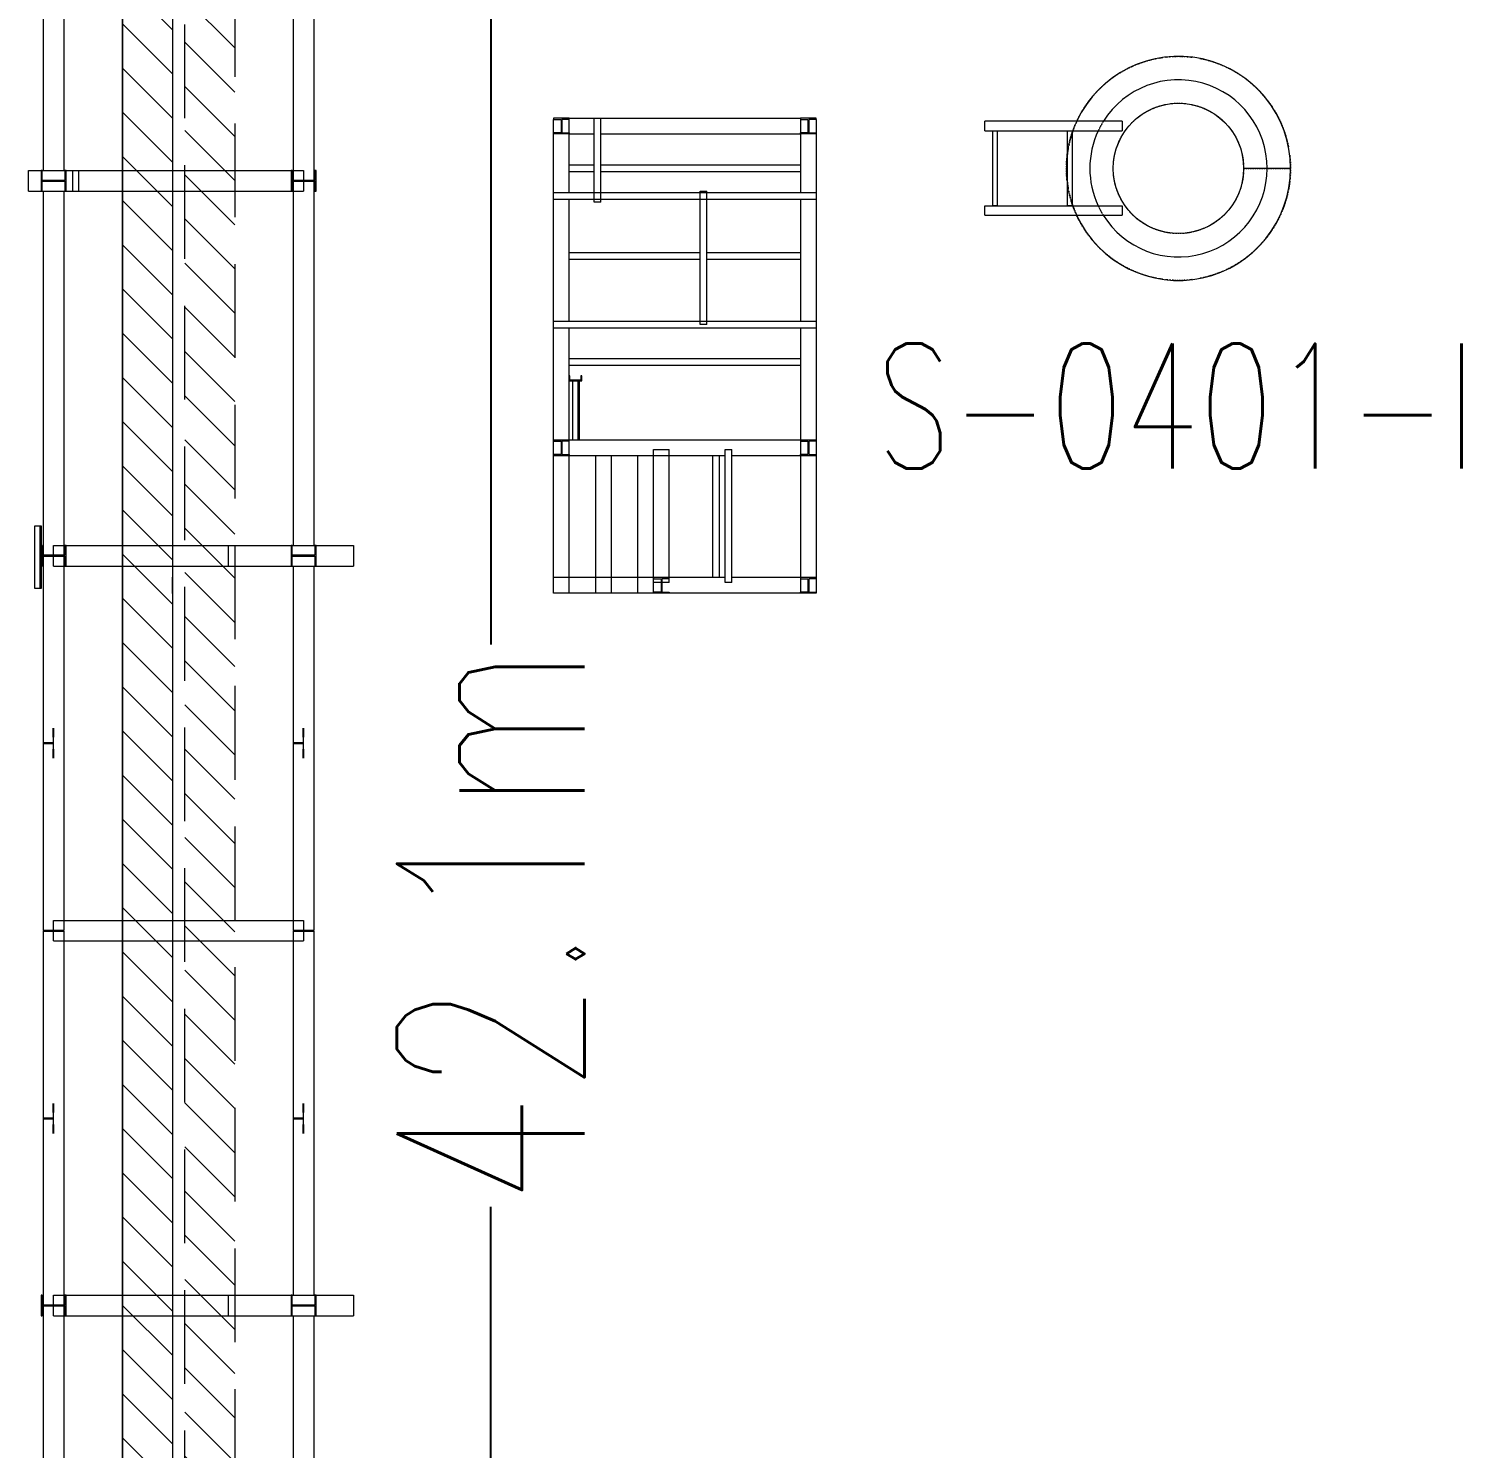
# Model space of a CAD drawing. Header units: inches. Extents: x -430764 to 256483, y 7374 to 217374.
# Drawn here: x -242795 to -231333, y 110086 to 121445 of the extents above; entities that cross this region are included whole.
import ezdxf
from ezdxf.enums import TextEntityAlignment as Align

# ---------------------------------------------------------------- set-up
doc = ezdxf.new("R2010")
doc.units = ezdxf.units.IN
doc.header["$MEASUREMENT"] = 0
doc.linetypes.add('CABLETRAYLAYOUT-EMBED 2_DWG$0$HIDDEN2', pattern=[0.1875, 0.125, -0.0625])
for name, color, linetype, lineweight in [('Background Stuff', 252, 'Continuous', 5), ('Buildings', 7, 'Continuous', 5), ('Cable Tray Instruments', 7, 'Continuous', 13), ('Cable Tray Power', 7, 'Continuous', 13), ('CABLETRAYLAYOUT-EMBED 2_DWG$0$DwgTemplate', 7, 'Continuous', 9), ('Labels', 7, 'Continuous', 5)]:
    doc.layers.add(name, color=color, linetype=linetype, lineweight=lineweight)
doc.styles.add('HZTXT', font='simplexs.shx', dxfattribs={"width": 0.7, "bigfont": 'hztxt.shx'})
doc.dimstyles.new('标注 1：500', dxfattribs={"dimtxt": 1500, "dimasz": 3000, "dimexe": 150, "dimexo": 100, "dimgap": 50, "dimtad": 1, "dimdec": 0, "dimdsep": 46, "dimtxsty": 'HZTXT', "dimcen": 9, "dimclrd": 4, "dimclre": 4, "dimclrt": 2, "dimazin": 2, "dimtfac": 1, "dimtdec": 0, "dimtmove": 2, "dimatfit": 3, "dimfxl": 250, "dimtolj": 1, "dimtzin": 0, "dimarcsym": 0})

# ---------------------------------------------------------------- blocks, each defined once
blk = doc.blocks.new('*D5')
at = {"layer": 'Cable Tray Instruments', "color": 4, "lineweight": -2, "transparency": 16777216}
for p, q in [((-241045, 135311), (-238948, 135311)), ((-239098, 132311), (-239098, 116519)), ((-239098, 96228), (-239098, 112019)), ((-241545, 93228), (-238948, 93228))]:
    blk.add_line(p, q, dxfattribs=at)
at = {"layer": 'Cable Tray Instruments', "color": 4, "transparency": 16777216}
for points in [[(-239598, 132311), (-238598, 132311), (-239098, 135311)], [(-239598, 96228), (-238598, 96228), (-239098, 93228)]]:
    blk.add_solid(points, dxfattribs=at)
at = {"layer": 'Defpoints', "color": 0, "transparency": 16777216}
for p in [(-241145, 135311), (-241645, 93228), (-239098, 93228)]:
    blk.add_point(p, dxfattribs=at)
at = {"layer": 'Cable Tray Instruments', "transparency": 16777216, "insert": (-239098, 114269), "char_height": 1500, "attachment_point": 5, "rotation": 90, "style": 'HZTXT'}
blk.add_mtext('\\A1;42.1m', dxfattribs=at)

msp = doc.modelspace()

# ---------------------------------------------------------------- hatches: boundary and pattern name
at = {"layer": 'Cable Tray Instruments'}
h = msp.add_hatch(dxfattribs=at)
h.set_pattern_fill('ANSI31', color=6, scale=2000, angle=90)
h.paths.add_polyline_path([(-241544.8593, 135310.81392), (-241144.8593, 135310.81392), (-241144.8593, 93728.08958), (-241544.8593, 93728.08958)])
at = {"layer": 'Cable Tray Power'}
h = msp.add_hatch(dxfattribs=at)
h.set_pattern_fill('ANSI31', color=3, scale=2000, angle=90)
h.paths.add_polyline_path([(-242044.8593, 135310.81392), (-241644.8593, 135310.81392), (-241644.8593, 93228.26392), (-242044.8593, 93228.26392)])

# ---------------------------------------------------------------- linework, layer by layer
at = {"layer": 'Background Stuff', "linetype": 'Continuous'}
for p, q in [((-234046.51573, 120704.26392), (-234046.51573, 120628.26392)), ((-234484.8593, 120628.26392), (-234444.8593, 120628.26392)), ((-234444.8593, 120028.26392), (-234484.8593, 120028.26392)), ((-234046.51573, 120028.26392), (-234046.51573, 119952.26392))]:
    msp.add_line(p, q, dxfattribs=at)
at = {"layer": 'Buildings', "color": 5, "linetype": 'CABLETRAYLAYOUT-EMBED 2_DWG$0$HIDDEN2'}
msp.add_line((-233074.3593, 120327.18971), (-232699.3593, 120327.18971), dxfattribs=at)
at = {"layer": 'Buildings', "color": 5, "linetype": 'Continuous'}
msp.add_line((-232699.3593, 120327.18971), (-233074.3593, 120327.18971), dxfattribs=at)
at = {"layer": 'Buildings', "color": 5, "linetype": 'CABLETRAYLAYOUT-EMBED 2_DWG$0$HIDDEN2'}
for radius in [896.57421, 521.57421]:
    msp.add_circle((-233595.93351, 120327.18971), radius, dxfattribs=at)
at = {"layer": 'Buildings', "color": 5, "linetype": 'Continuous'}
msp.add_circle((-233595.93351, 120327.18971), 521.57421, dxfattribs=at)
for radius, start, end in [(896.57421, 0, 155.129280169), (709.07421, 0, 147.873938341), (896.57421, 160.378495543, 161.236614713), (709.07421, 154.874536408, 204.933869964), (896.57421, 172.510724392, 187.489275608), (896.57421, 204.71948193, 0), (709.07421, 211.921302358, 0), (896.57421, 198.763385287, 199.475810542)]:
    msp.add_arc((-233595.93351, 120327.18971), radius, start, end, dxfattribs=at)
at = {"layer": 'Buildings', "color": 5, "linetype": 'CABLETRAYLAYOUT-EMBED 2_DWG$0$HIDDEN2'}
for radius, start, end in [(896.57421, 155.129280169, 160.378495543), (709.07421, 147.873938341, 154.874536408), (896.57421, 161.236614713, 172.510724392), (896.57421, 187.489275608, 198.763385287), (896.57421, 199.475810542, 204.71948193), (709.07421, 204.933869964, 211.921302358)]:
    msp.add_arc((-233595.93351, 120327.18971), radius, start, end, dxfattribs=at)
at = {"layer": 'Cable Tray Instruments', "color": 6, "linetype": 'CABLETRAYLAYOUT-EMBED 2_DWG$0$HIDDEN2', "ltscale": 6000}
msp.add_lwpolyline([(-241144.8593, 135310.81392), (-241144.8593, 93728.08958), (-241544.8593, 93728.08958), (-241544.8593, 135310.81392)], dxfattribs=at)
msp.add_lwpolyline([(-241544.8593, 135310.81392), (-241144.8593, 135310.81392), (-241144.8593, 93728.08958), (-241544.8593, 93728.08958)], close=True, dxfattribs=at)
at = {"layer": 'Cable Tray Power', "color": 3, "linetype": 'Continuous'}
for p, q in [((-242044.8593, 131528.26392), (-242044.8593, 117518.26392)), ((-241644.8593, 131528.26392), (-241644.8593, 117518.26392)), ((-241644.8593, 131528.26392), (-241644.8593, 117518.26392)), ((-242044.8593, 123145.71392), (-242044.8593, 120310.81392)), ((-242044.8593, 120145.71392), (-242044.8593, 117518.26392)), ((-242044.8593, 117518.26392), (-242044.8593, 117458.26392)), ((-242044.8593, 117518.26392), (-242044.8593, 117458.26392)), ((-241644.8593, 117518.26392), (-241644.8593, 117458.26392)), ((-241644.8593, 117518.26392), (-241644.8593, 117458.26392)), ((-242044.8593, 117458.26392), (-242044.8593, 117398.26392)), ((-242044.8593, 117458.26392), (-242044.8593, 117398.26392)), ((-242044.8593, 117398.26392), (-242044.8593, 117338.26392)), ((-242044.8593, 117398.26392), (-242044.8593, 117338.26392)), ((-241644.8593, 117458.26392), (-241644.8593, 117398.26392)), ((-241644.8593, 117458.26392), (-241644.8593, 117398.26392)), ((-241644.8593, 117398.26392), (-241644.8593, 117338.26392)), ((-241644.8593, 117398.26392), (-241644.8593, 117338.26392)), ((-242044.8593, 117338.26392), (-242044.8593, 103378.26392)), ((-242044.8593, 117338.26392), (-242044.8593, 103378.26392)), ((-241644.8593, 117338.26392), (-241644.8593, 103378.26392)), ((-241644.8593, 117338.26392), (-241644.8593, 103378.26392)), ((-242044.8593, 117115.33457), (-242044.8593, 117056.13468)), ((-242044.8593, 117115.33457), (-242044.8593, 117056.13468)), ((-242044.8593, 116926.85168), (-242044.8593, 117056.13468)), ((-242044.8593, 116926.85168), (-242044.8593, 117056.13468)), ((-241644.8593, 117115.33457), (-241644.8593, 117056.13468)), ((-241644.8593, 117115.33457), (-241644.8593, 117056.13468)), ((-241644.8593, 116926.85168), (-241644.8593, 117056.13468)), ((-241644.8593, 116926.85168), (-241644.8593, 117056.13468))]:
    msp.add_line(p, q, dxfattribs=at)
at = {"layer": 'Cable Tray Power', "color": 3}
msp.add_lwpolyline([(-242044.8593, 135310.81392), (-241644.8593, 135310.81392), (-241644.8593, 93228.26392), (-242044.8593, 93228.26392)], close=True, dxfattribs=at)
at = {"layer": 'CABLETRAYLAYOUT-EMBED 2_DWG$0$DwgTemplate', "color": 252, "linetype": 'Continuous'}
for p, q in [((-242677.4093, 123145.71392), (-242677.4093, 120310.81392)), ((-242512.3093, 123145.71392), (-242512.3093, 120310.81392)), ((-240677.4093, 123145.71392), (-240677.4093, 120228.26392)), ((-240512.3093, 123145.71392), (-240512.3093, 120228.26392)), ((-238469.8593, 120728.26392), (-238594.8593, 120728.26392)), ((-238594.8593, 120728.26392), (-238594.8593, 120719.26392)), ((-238594.8593, 120612.26392), (-238594.8593, 120719.26392)), ((-238594.8593, 120719.26392), (-238535.6093, 120719.26392)), ((-238594.8593, 120612.26392), (-238594.8593, 120719.26392)), ((-238535.6093, 120719.26392), (-238535.6093, 120612.26392)), ((-238469.8593, 120719.26392), (-238529.1093, 120719.26392)), ((-238529.1093, 120719.26392), (-238529.1093, 120612.26392)), ((-238469.8593, 120728.26392), (-238271.3973, 120728.26392)), ((-238469.8593, 120719.26392), (-238469.8593, 120728.26392)), ((-238469.8593, 120612.26392), (-238469.8593, 120719.26392)), ((-238271.3973, 120728.26392), (-238218.3973, 120728.26392)), ((-238271.3973, 120055.64758), (-238271.3973, 120728.26392)), ((-238218.3973, 120728.26392), (-236619.8593, 120728.26392)), ((-238218.3973, 120055.64758), (-238218.3973, 120728.26392)), ((-236619.8593, 120728.26392), (-236619.8593, 120719.26392)), ((-236494.8593, 120728.26392), (-236619.8593, 120728.26392)), ((-236619.8593, 120719.26392), (-236560.6093, 120719.26392)), ((-236619.8593, 120719.26392), (-236619.8593, 120612.26392)), ((-236560.6093, 120719.26392), (-236560.6093, 120612.26392)), ((-236494.8593, 120719.26392), (-236554.1093, 120719.26392)), ((-236554.1093, 120719.26392), (-236554.1093, 120612.26392)), ((-236494.8593, 120719.26392), (-236494.8593, 120728.26392)), ((-236494.8593, 120719.26392), (-236494.8593, 120612.26392)), ((-236494.8593, 120719.26392), (-236494.8593, 120612.26392)), ((-234046.51573, 120704.26392), (-235144.8593, 120704.26392)), ((-235144.8593, 120628.26392), (-235144.8593, 120704.26392)), ((-238535.6093, 120612.26392), (-238594.8593, 120612.26392)), ((-238594.8593, 120603.26392), (-238594.8593, 120612.26392)), ((-238469.8593, 120603.26392), (-238594.8593, 120603.26392)), ((-238594.8593, 120134.76392), (-238594.8593, 120603.26392)), ((-238529.1093, 120612.26392), (-238469.8593, 120612.26392)), ((-238469.8593, 120612.26392), (-238469.8593, 120603.26392)), ((-238469.8593, 120603.26392), (-238271.3973, 120603.26392)), ((-238469.8593, 120134.76392), (-238469.8593, 120603.26392)), ((-238218.3973, 120603.26392), (-236619.8593, 120603.26392)), ((-236619.8593, 120603.26392), (-236619.8593, 120612.26392)), ((-236560.6093, 120612.26392), (-236619.8593, 120612.26392)), ((-236494.8593, 120603.26392), (-236619.8593, 120603.26392)), ((-236619.8593, 120603.26392), (-236619.8593, 120134.76392)), ((-236554.1093, 120612.26392), (-236494.8593, 120612.26392)), ((-236494.8593, 120612.26392), (-236494.8593, 120603.26392)), ((-236494.8593, 120603.26392), (-236494.8593, 120134.76392)), ((-235144.8593, 120628.26392), (-234046.51573, 120628.26392)), ((-235084.8593, 120628.26392), (-235044.8593, 120628.26392)), ((-235084.8593, 120628.26392), (-235084.8593, 120028.26392)), ((-235044.8593, 120028.26392), (-235044.8593, 120628.26392)), ((-234484.8593, 120028.26392), (-234484.8593, 120628.26392)), ((-234444.8593, 120028.26392), (-234444.8593, 120628.26392)), ((-238469.8593, 120354.76392), (-238271.3973, 120354.76392)), ((-238218.3973, 120354.76392), (-236619.8593, 120354.76392)), ((-242794.85019, 120310.81392), (-242394.85019, 120310.81392)), ((-242794.85019, 120145.71392), (-242794.85019, 120310.81392)), ((-242685.4103, 120310.81392), (-242695.5703, 120310.81392)), ((-242695.5703, 120310.81392), (-242695.5703, 120145.71392)), ((-242685.4103, 120231.37542), (-242685.4103, 120310.81392)), ((-242494.1483, 120310.81392), (-242504.3083, 120310.81392)), ((-242504.3083, 120310.81392), (-242504.3083, 120231.37542)), ((-242494.1483, 120145.71392), (-242494.1483, 120310.81392)), ((-242444.8593, 120310.81392), (-242444.8593, 120145.71392)), ((-242394.85019, 120310.81392), (-240594.8593, 120310.81392)), ((-242394.85019, 120310.81392), (-242394.85019, 120145.71392)), ((-240695.5703, 120310.81392), (-240695.5703, 120145.71392)), ((-240685.4103, 120310.81392), (-240695.5703, 120310.81392)), ((-240685.4103, 120231.37542), (-240685.4103, 120310.81392)), ((-240594.8593, 120310.81392), (-240594.8593, 120145.71392)), ((-240494.1483, 120310.81392), (-240504.3083, 120310.81392)), ((-240504.3083, 120310.81392), (-240504.3083, 120231.37542)), ((-240494.1483, 120145.71392), (-240494.1483, 120310.81392)), ((-238469.8593, 120301.76392), (-238271.3973, 120301.76392)), ((-238218.3973, 120301.76392), (-236619.8593, 120301.76392)), ((-242794.85019, 120145.71392), (-242394.85019, 120145.71392)), ((-242695.5703, 120145.71392), (-242685.4103, 120145.71392)), ((-242504.3083, 120231.37542), (-242685.4103, 120231.37542)), ((-242685.4103, 120145.71392), (-242685.4103, 120225.15242)), ((-242685.4103, 120225.15242), (-242504.3083, 120225.15242)), ((-242677.4093, 120145.71392), (-242677.4093, 117228.26392)), ((-242512.3093, 120145.71392), (-242512.3093, 117228.26392)), ((-242504.3083, 120225.15242), (-242504.3083, 120145.71392)), ((-242504.3083, 120145.71392), (-242494.1483, 120145.71392)), ((-242394.85019, 120145.71392), (-240594.8593, 120145.71392)), ((-240695.5703, 120145.71392), (-240685.4103, 120145.71392)), ((-240504.3083, 120231.37542), (-240685.4103, 120231.37542)), ((-240685.4103, 120225.15242), (-240504.3083, 120225.15242)), ((-240685.4103, 120145.71392), (-240685.4103, 120225.15242)), ((-240512.3093, 120228.26392), (-240677.4093, 120228.26392)), ((-240677.4093, 120225.15242), (-240677.4093, 117310.81392)), ((-240677.4093, 120225.15242), (-240512.3093, 120225.15242)), ((-240512.3093, 120225.15242), (-240512.3093, 117310.81392)), ((-240504.3083, 120225.15242), (-240504.3083, 120145.71392)), ((-240504.3083, 120145.71392), (-240494.1483, 120145.71392)), ((-238594.8593, 120134.76392), (-236494.8593, 120134.76392)), ((-238594.8593, 120081.76392), (-238594.8593, 120134.76392)), ((-237421.3973, 119078.71622), (-237421.3973, 120144.05027)), ((-237421.3973, 120144.05027), (-237368.3973, 120144.05027)), ((-237368.3973, 119078.71622), (-237368.3973, 120144.05027)), ((-236494.8593, 120134.76392), (-236494.8593, 120081.76392)), ((-238594.8593, 120081.76392), (-236494.8593, 120081.76392)), ((-238594.8593, 119104.76392), (-238594.8593, 120081.76392)), ((-238469.8593, 119104.76392), (-238469.8593, 120081.76392)), ((-238218.3973, 120055.64758), (-238271.3973, 120055.64758)), ((-236619.8593, 120081.76392), (-236619.8593, 119104.76392)), ((-236494.8593, 120081.76392), (-236494.8593, 119104.76392)), ((-235144.8593, 119952.26392), (-235144.8593, 120028.26392)), ((-235144.8593, 120028.26392), (-234046.51573, 120028.26392)), ((-235044.8593, 120028.26392), (-235084.8593, 120028.26392)), ((-235144.8593, 119952.26392), (-234046.51573, 119952.26392)), ((-238469.8593, 119654.76392), (-237421.3973, 119654.76392)), ((-238469.8593, 119601.76392), (-237421.3973, 119601.76392)), ((-237368.3973, 119654.76392), (-236619.8593, 119654.76392)), ((-237368.3973, 119601.76392), (-236619.8593, 119601.76392)), ((-238594.8593, 119104.76392), (-236494.8593, 119104.76392)), ((-238594.8593, 119051.76392), (-238594.8593, 119104.76392)), ((-236494.8593, 119104.76392), (-236494.8593, 119051.76392)), ((-238594.8593, 119051.76392), (-236494.8593, 119051.76392)), ((-238594.8593, 118028.26392), (-238594.8593, 119051.76392)), ((-238469.8593, 118028.26392), (-238469.8593, 119051.76392)), ((-237368.3973, 119078.71622), (-237421.3973, 119078.71622)), ((-236619.8593, 119051.76392), (-236619.8593, 116928.26392)), ((-236494.8593, 119051.76392), (-236494.8593, 116928.26392)), ((-238469.8593, 118804.76392), (-236619.8593, 118804.76392)), ((-238469.8593, 118751.76392), (-236619.8593, 118751.76392)), ((-238464.25009, 118668.47192), (-238469.8593, 118668.47192)), ((-238464.25009, 118631.51492), (-238464.25009, 118668.47192)), ((-238370.16849, 118668.47192), (-238377.68689, 118668.47192)), ((-238377.68689, 118668.47192), (-238377.68689, 118631.51492)), ((-238370.16849, 118628.33992), (-238370.16849, 118668.47192)), ((-238469.8593, 118628.33992), (-238370.16849, 118628.33992)), ((-238377.68689, 118631.51492), (-238464.25009, 118631.51492)), ((-238441.76849, 118153.26392), (-238441.76849, 118628.33992)), ((-238401.63649, 118628.33992), (-238401.63649, 118153.26392)), ((-238390.96849, 118628.33992), (-238390.96849, 118153.26392)), ((-236494.8593, 118153.26392), (-238594.9353, 118153.26392)), ((-238594.9353, 118028.26392), (-238594.9353, 118153.26392)), ((-238594.8593, 118153.26392), (-238594.8593, 118144.26392)), ((-238469.8593, 118153.26392), (-238594.8593, 118153.26392)), ((-238594.8593, 118144.26392), (-238535.6093, 118144.26392)), ((-238535.6093, 118144.26392), (-238535.6093, 118037.26392)), ((-238529.1093, 118144.26392), (-238529.1093, 118037.26392)), ((-238469.8593, 118144.26392), (-238529.1093, 118144.26392)), ((-238469.8593, 118144.26392), (-238469.8593, 118153.26392)), ((-237794.8593, 118078.30192), (-237669.8593, 118078.30192)), ((-237794.8593, 117012.96787), (-237794.8593, 118078.30192)), ((-237669.8593, 117012.96787), (-237669.8593, 118078.30192)), ((-237221.3593, 117012.96787), (-237221.3593, 118078.30192)), ((-237221.3593, 118078.30192), (-237168.3593, 118078.30192)), ((-237168.3593, 117012.96787), (-237168.3593, 118078.30192)), ((-236619.8593, 118153.26392), (-236619.8593, 118144.26392)), ((-236494.8593, 118153.26392), (-236619.8593, 118153.26392)), ((-236619.8593, 118144.26392), (-236560.6093, 118144.26392)), ((-236560.6093, 118144.26392), (-236560.6093, 118037.26392)), ((-236554.1093, 118144.26392), (-236554.1093, 118037.26392)), ((-236494.8593, 118144.26392), (-236554.1093, 118144.26392)), ((-236494.8593, 118144.26392), (-236494.8593, 118153.26392)), ((-236494.8593, 118153.26392), (-236494.8593, 118028.26392)), ((-237221.3593, 118028.26392), (-238594.9353, 118028.26392)), ((-238594.8593, 118028.26392), (-238594.8593, 118037.26392)), ((-238535.6093, 118037.26392), (-238594.8593, 118037.26392)), ((-238594.8593, 116928.26392), (-238594.8593, 118028.26392)), ((-238469.8593, 118028.26392), (-238594.8593, 118028.26392)), ((-238469.8593, 118028.26392), (-238594.8593, 118028.26392)), ((-238529.1093, 118037.26392), (-238469.8593, 118037.26392)), ((-238469.8593, 118037.26392), (-238469.8593, 118028.26392)), ((-238469.8593, 116928.26392), (-238469.8593, 118028.26392)), ((-238257.3593, 116928.26392), (-238257.3593, 118028.26392)), ((-238132.3593, 116928.26392), (-238132.3593, 118028.26392)), ((-237919.8593, 116928.26392), (-237919.8593, 118028.26392)), ((-237321.3593, 117053.26392), (-237321.3593, 118028.26392)), ((-237268.3593, 117053.26392), (-237268.3593, 118028.26392)), ((-236494.8593, 118028.26392), (-237168.3593, 118028.26392)), ((-236619.8593, 118028.26392), (-236619.8593, 118037.26392)), ((-236560.6093, 118037.26392), (-236619.8593, 118037.26392)), ((-236494.8593, 118028.26392), (-236619.8593, 118028.26392)), ((-236554.1093, 118037.26392), (-236494.8593, 118037.26392)), ((-236494.8593, 118037.26392), (-236494.8593, 118028.26392)), ((-242746.3703, 117466.28881), (-242706.2383, 117466.28881)), ((-242746.3703, 116966.28881), (-242746.3703, 117466.28881)), ((-242706.2383, 117466.28881), (-242706.2383, 116966.28881)), ((-242706.2383, 117466.28881), (-242695.5703, 117466.28881)), ((-242695.5703, 117466.28881), (-242695.5703, 117310.81392)), ((-242695.5703, 117310.81392), (-242695.5703, 117145.71392)), ((-242685.4103, 117310.81392), (-242695.5703, 117310.81392)), ((-242685.4103, 117231.37542), (-242685.4103, 117310.81392)), ((-242594.8593, 117145.71392), (-242594.8593, 117310.81392)), ((-242594.8593, 117310.81392), (-241194.8593, 117310.81392)), ((-242504.3083, 117310.81392), (-242504.3083, 117231.37542)), ((-242494.1483, 117310.81392), (-242504.3083, 117310.81392)), ((-242494.1483, 117145.71392), (-242494.1483, 117310.81392)), ((-241194.8593, 117145.71392), (-241194.8593, 117310.81392)), ((-241194.8593, 117310.81392), (-240194.8593, 117310.81392)), ((-240685.4103, 117310.81392), (-240695.5703, 117310.81392)), ((-240695.5703, 117310.81392), (-240695.5703, 117145.71392)), ((-240685.4103, 117231.37542), (-240685.4103, 117310.81392)), ((-240494.1483, 117310.81392), (-240504.3083, 117310.81392)), ((-240504.3083, 117310.81392), (-240504.3083, 117231.37542)), ((-240494.1483, 117145.71392), (-240494.1483, 117310.81392)), ((-240194.8593, 117310.81392), (-240194.8593, 117145.71392)), ((-242695.5703, 117145.71392), (-242695.5703, 116966.28881)), ((-242695.5703, 117145.71392), (-242685.4103, 117145.71392)), ((-242504.3083, 117231.37542), (-242685.4103, 117231.37542)), ((-242685.4103, 117225.15242), (-242504.3083, 117225.15242)), ((-242685.4103, 117145.71392), (-242685.4103, 117225.15242)), ((-242677.4093, 117228.26392), (-242512.3093, 117228.26392)), ((-242677.4093, 117228.26392), (-242677.4093, 114228.26392)), ((-242512.3093, 117228.26392), (-242677.4093, 117228.26392)), ((-242594.8593, 117145.71392), (-241194.8593, 117145.71392)), ((-242512.3093, 117228.26392), (-242512.3093, 114228.26392)), ((-242504.3083, 117225.15242), (-242504.3083, 117145.71392)), ((-242504.3083, 117145.71392), (-242494.1483, 117145.71392)), ((-241194.8593, 117145.71392), (-240194.8593, 117145.71392)), ((-240695.5703, 117145.71392), (-240685.4103, 117145.71392)), ((-240504.3083, 117231.37542), (-240685.4103, 117231.37542)), ((-240685.4103, 117145.71392), (-240685.4103, 117225.15242)), ((-240685.4103, 117225.15242), (-240504.3083, 117225.15242)), ((-240677.4093, 117145.71392), (-240677.4093, 114228.26392)), ((-240512.3093, 117145.71392), (-240512.3093, 114228.26392)), ((-240504.3083, 117225.15242), (-240504.3083, 117145.71392)), ((-240504.3083, 117145.71392), (-240494.1483, 117145.71392)), ((-238594.8593, 116928.26392), (-238594.8593, 117053.26392)), ((-237794.8593, 117053.26392), (-238594.8593, 117053.26392)), ((-237669.8593, 117053.26392), (-237794.8593, 117053.26392)), ((-237794.8593, 117053.26392), (-237794.8593, 117044.26392)), ((-237221.3593, 117053.26392), (-237794.8593, 117053.26392)), ((-237794.8593, 116928.26392), (-237794.8593, 117053.26392)), ((-237794.8593, 117044.26392), (-237735.6093, 117044.26392)), ((-237735.6093, 117044.26392), (-237735.6093, 116937.26392)), ((-237669.8593, 117044.26392), (-237729.1093, 117044.26392)), ((-237729.1093, 117044.26392), (-237729.1093, 116937.26392)), ((-237669.8593, 117044.26392), (-237669.8593, 117053.26392)), ((-236494.8593, 117053.26392), (-237168.3593, 117053.26392)), ((-236619.8593, 117053.26392), (-236619.8593, 117044.26392)), ((-236494.8593, 117053.26392), (-236619.8593, 117053.26392)), ((-236619.8593, 117044.26392), (-236560.6093, 117044.26392)), ((-236560.6093, 117044.26392), (-236560.6093, 116937.26392)), ((-236494.8593, 117044.26392), (-236554.1093, 117044.26392)), ((-236554.1093, 117044.26392), (-236554.1093, 116937.26392)), ((-236494.8593, 117044.26392), (-236494.8593, 117053.26392)), ((-236494.8593, 117053.26392), (-236494.8593, 116928.26392)), ((-242706.2383, 116966.28881), (-242746.3703, 116966.28881)), ((-242695.5703, 116966.28881), (-242706.2383, 116966.28881)), ((-238469.8593, 116928.26392), (-238594.8593, 116928.26392)), ((-237794.8593, 116928.26392), (-238594.8593, 116928.26392)), ((-238132.3593, 116928.26392), (-238257.3593, 116928.26392)), ((-237794.8593, 116928.26392), (-237919.8593, 116928.26392)), ((-237669.8593, 117012.96787), (-237794.8593, 117012.96787)), ((-237794.8593, 116928.26392), (-237794.8593, 116937.26392)), ((-237735.6093, 116937.26392), (-237794.8593, 116937.26392)), ((-237669.8593, 116928.26392), (-237794.8593, 116928.26392)), ((-236494.8593, 116928.26392), (-237794.8593, 116928.26392)), ((-237729.1093, 116937.26392), (-237669.8593, 116937.26392)), ((-237669.8593, 116937.26392), (-237669.8593, 116928.26392)), ((-237168.3593, 117012.96787), (-237221.3593, 117012.96787)), ((-236560.6093, 116937.26392), (-236619.8593, 116937.26392)), ((-236619.8593, 116928.26392), (-236619.8593, 116937.26392)), ((-236494.8593, 116928.26392), (-236619.8593, 116928.26392)), ((-236494.8593, 116928.26392), (-236619.8593, 116928.26392)), ((-236554.1093, 116937.26392), (-236494.8593, 116937.26392)), ((-236494.8593, 116937.26392), (-236494.8593, 116928.26392)), ((-242598.8593, 115775.11605), (-242598.8593, 115848.3225)), ((-242594.8593, 115775.11605), (-242598.8593, 115775.11605)), ((-242598.8593, 115775.11605), (-242598.8593, 115730.7627)), ((-242594.8593, 115848.3225), (-242594.8593, 115775.11605)), ((-242594.8593, 115728.26392), (-242594.8593, 115775.11605)), ((-240598.8593, 115775.11605), (-240598.8593, 115848.3225)), ((-240598.8593, 115775.11605), (-240598.8593, 115730.7627)), ((-240594.8593, 115775.11605), (-240598.8593, 115775.11605)), ((-240594.8593, 115848.3225), (-240594.8593, 115775.11605)), ((-240594.8593, 115728.26392), (-240594.8593, 115775.11605)), ((-242669.8593, 115734.66704), (-242669.8593, 115730.7627)), ((-242669.8593, 115730.7627), (-242669.8593, 115728.26392)), ((-242598.8593, 115730.7627), (-242669.8593, 115730.7627)), ((-242669.8593, 115728.26392), (-242594.8593, 115728.26392)), ((-242669.8593, 115728.26392), (-242669.8593, 115725.7683)), ((-242594.8593, 115728.26392), (-242669.8593, 115728.26392)), ((-242669.8593, 115725.7683), (-242669.8593, 115721.85269)), ((-242669.8593, 115725.7683), (-242598.8593, 115725.7683)), ((-242598.8593, 115725.7683), (-242598.8593, 115681.471)), ((-242598.8593, 115681.471), (-242594.8593, 115681.471)), ((-242598.8593, 115608.05343), (-242598.8593, 115681.471)), ((-242594.8593, 115681.471), (-242594.8593, 115728.26392)), ((-242594.8593, 115681.471), (-242594.8593, 115608.05343)), ((-240669.8593, 115734.66704), (-240669.8593, 115730.7627)), ((-240669.8593, 115730.7627), (-240669.8593, 115728.26392)), ((-240598.8593, 115730.7627), (-240669.8593, 115730.7627)), ((-240669.8593, 115728.26392), (-240594.8593, 115728.26392)), ((-240669.8593, 115728.26392), (-240669.8593, 115725.7683)), ((-240594.8593, 115728.26392), (-240669.8593, 115728.26392)), ((-240669.8593, 115725.7683), (-240669.8593, 115721.85269)), ((-240669.8593, 115725.7683), (-240598.8593, 115725.7683)), ((-240598.8593, 115725.7683), (-240598.8593, 115681.471)), ((-240598.8593, 115608.05343), (-240598.8593, 115681.471)), ((-240598.8593, 115681.471), (-240594.8593, 115681.471)), ((-240594.8593, 115681.471), (-240594.8593, 115728.26392)), ((-240594.8593, 115681.471), (-240594.8593, 115608.05343)), ((-242594.8593, 114310.81392), (-240594.8593, 114310.81392)), ((-242594.8593, 114145.71392), (-242594.8593, 114310.81392)), ((-240594.8593, 114310.81392), (-240594.8593, 114145.71392)), ((-242512.3093, 114228.26392), (-242677.4093, 114228.26392)), ((-242677.4093, 114225.15242), (-242512.3093, 114225.15242)), ((-242677.4093, 114225.15242), (-242677.4093, 111228.26392)), ((-242669.8593, 114228.26392), (-242669.8593, 114225.15501)), ((-242669.8593, 114225.15501), (-242669.8593, 114225.15242)), ((-242598.8593, 114225.20093), (-242598.8593, 114228.26392)), ((-242598.8593, 114225.15242), (-242598.8593, 114225.20093)), ((-242512.3093, 114225.15242), (-242512.3093, 111228.26392)), ((-240512.3093, 114228.26392), (-240677.4093, 114228.26392)), ((-240677.4093, 114225.15242), (-240512.3093, 114225.15242)), ((-240677.4093, 114225.15242), (-240677.4093, 111310.81392)), ((-240512.3093, 114225.15242), (-240512.3093, 111310.81392)), ((-242594.8593, 114145.71392), (-240594.8593, 114145.71392)), ((-242598.8593, 112772.00455), (-242598.8593, 112845.211)), ((-242594.8593, 112845.211), (-242594.8593, 112772.00455)), ((-240598.8593, 112772.00455), (-240598.8593, 112845.211)), ((-240594.8593, 112845.211), (-240594.8593, 112772.00455)), ((-242669.8593, 112731.55554), (-242669.8593, 112727.6512)), ((-242669.8593, 112727.6512), (-242669.8593, 112725.15242)), ((-242598.8593, 112727.6512), (-242669.8593, 112727.6512)), ((-242669.8593, 112725.15242), (-242594.8593, 112725.15242)), ((-242594.8593, 112725.15242), (-242669.8593, 112725.15242)), ((-242669.8593, 112725.15242), (-242669.8593, 112722.6568)), ((-242669.8593, 112722.6568), (-242669.8593, 112718.74119)), ((-242669.8593, 112722.6568), (-242598.8593, 112722.6568)), ((-242598.8593, 112772.00455), (-242598.8593, 112727.6512)), ((-242594.8593, 112772.00455), (-242598.8593, 112772.00455)), ((-242598.8593, 112722.6568), (-242598.8593, 112678.3595)), ((-242598.8593, 112604.94193), (-242598.8593, 112678.3595)), ((-242598.8593, 112678.3595), (-242594.8593, 112678.3595)), ((-242594.8593, 112725.15242), (-242594.8593, 112772.00455)), ((-242594.8593, 112678.3595), (-242594.8593, 112725.15242)), ((-242594.8593, 112678.3595), (-242594.8593, 112604.94193)), ((-240669.8593, 112731.55554), (-240669.8593, 112727.6512)), ((-240598.8593, 112727.6512), (-240669.8593, 112727.6512)), ((-240669.8593, 112727.6512), (-240669.8593, 112725.15242)), ((-240594.8593, 112725.15242), (-240669.8593, 112725.15242)), ((-240669.8593, 112725.15242), (-240669.8593, 112722.6568)), ((-240669.8593, 112725.15242), (-240594.8593, 112725.15242)), ((-240669.8593, 112722.6568), (-240669.8593, 112718.74119)), ((-240669.8593, 112722.6568), (-240598.8593, 112722.6568)), ((-240598.8593, 112772.00455), (-240598.8593, 112727.6512)), ((-240594.8593, 112772.00455), (-240598.8593, 112772.00455)), ((-240598.8593, 112722.6568), (-240598.8593, 112678.3595)), ((-240598.8593, 112604.94193), (-240598.8593, 112678.3595)), ((-240598.8593, 112678.3595), (-240594.8593, 112678.3595)), ((-240594.8593, 112725.15242), (-240594.8593, 112772.00455)), ((-240594.8593, 112678.3595), (-240594.8593, 112725.15242)), ((-240594.8593, 112678.3595), (-240594.8593, 112604.94193)), ((-242685.4103, 111310.81392), (-242695.5703, 111310.81392)), ((-242695.5703, 111310.81392), (-242695.5703, 111145.71392)), ((-242685.4103, 111231.37542), (-242685.4103, 111310.81392)), ((-242594.8593, 111145.71392), (-242594.8593, 111310.81392)), ((-242594.8593, 111310.81392), (-241194.8593, 111310.81392)), ((-242494.1483, 111310.81392), (-242504.3083, 111310.81392)), ((-242504.3083, 111310.81392), (-242504.3083, 111231.37542)), ((-242494.1483, 111145.71392), (-242494.1483, 111310.81392)), ((-241194.8593, 111145.71392), (-241194.8593, 111310.81392)), ((-241194.8593, 111310.81392), (-240194.8593, 111310.81392)), ((-240685.4103, 111310.81392), (-240695.5703, 111310.81392)), ((-240695.5703, 111310.81392), (-240695.5703, 111145.71392)), ((-240685.4103, 111231.37542), (-240685.4103, 111310.81392)), ((-240494.1483, 111310.81392), (-240504.3083, 111310.81392)), ((-240504.3083, 111310.81392), (-240504.3083, 111231.37542)), ((-240494.1483, 111145.71392), (-240494.1483, 111310.81392)), ((-240194.8593, 111310.81392), (-240194.8593, 111145.71392)), ((-242504.3083, 111231.37542), (-242685.4103, 111231.37542)), ((-242685.4103, 111225.15242), (-242504.3083, 111225.15242)), ((-242685.4103, 111145.71392), (-242685.4103, 111225.15242)), ((-242677.4093, 111228.26392), (-242512.3093, 111228.26392)), ((-242677.4093, 111228.26392), (-242677.4093, 108228.26392)), ((-242512.3093, 111228.26392), (-242677.4093, 111228.26392)), ((-242512.3093, 111228.26392), (-242512.3093, 108228.26392)), ((-242504.3083, 111225.15242), (-242504.3083, 111145.71392)), ((-240504.3083, 111231.37542), (-240685.4103, 111231.37542)), ((-240685.4103, 111145.71392), (-240685.4103, 111225.15242)), ((-240685.4103, 111225.15242), (-240504.3083, 111225.15242)), ((-240504.3083, 111225.15242), (-240504.3083, 111145.71392)), ((-242695.5703, 111145.71392), (-242685.4103, 111145.71392)), ((-242594.8593, 111145.71392), (-241194.8593, 111145.71392)), ((-242504.3083, 111145.71392), (-242494.1483, 111145.71392)), ((-241194.8593, 111145.71392), (-240194.8593, 111145.71392)), ((-240695.5703, 111145.71392), (-240685.4103, 111145.71392)), ((-240677.4093, 111145.71392), (-240677.4093, 108228.26392)), ((-240512.3093, 111145.71392), (-240512.3093, 108228.26392)), ((-240504.3083, 111145.71392), (-240494.1483, 111145.71392))]:
    msp.add_line(p, q, dxfattribs=at)

# ---------------------------------------------------------------- texts
at = {"layer": 'Labels', "style": 'HZTXT', "width": 0.7}
msp.add_text('S-0401-I', height=1000, dxfattribs=at).set_placement((-233612.72961, 118425.08508), align=Align.MIDDLE_CENTER)

# ---------------------------------------------------------------- dimensions: what is measured, and where the dimension line sits
at = {"layer": 'Cable Tray Instruments', "color": 6}
dim = msp.add_linear_dim(base=(-239097.5, 93228.26392), p1=(-241144.8593, 135310.81392), p2=(-241644.8593, 93228.26392), angle=90, dimstyle='标注 1：500', override={"dimdec": 1, "dimlfac": 0.001, "dimpost": 'm', "dimclrt": 256}, dxfattribs=at)
dim.commit()
dim.dimension.update_dxf_attribs({"geometry": '*D5', "text_midpoint": (-239097.5, 114269.35702), "dimtype": 160})

doc.saveas('drawing.dxf')
